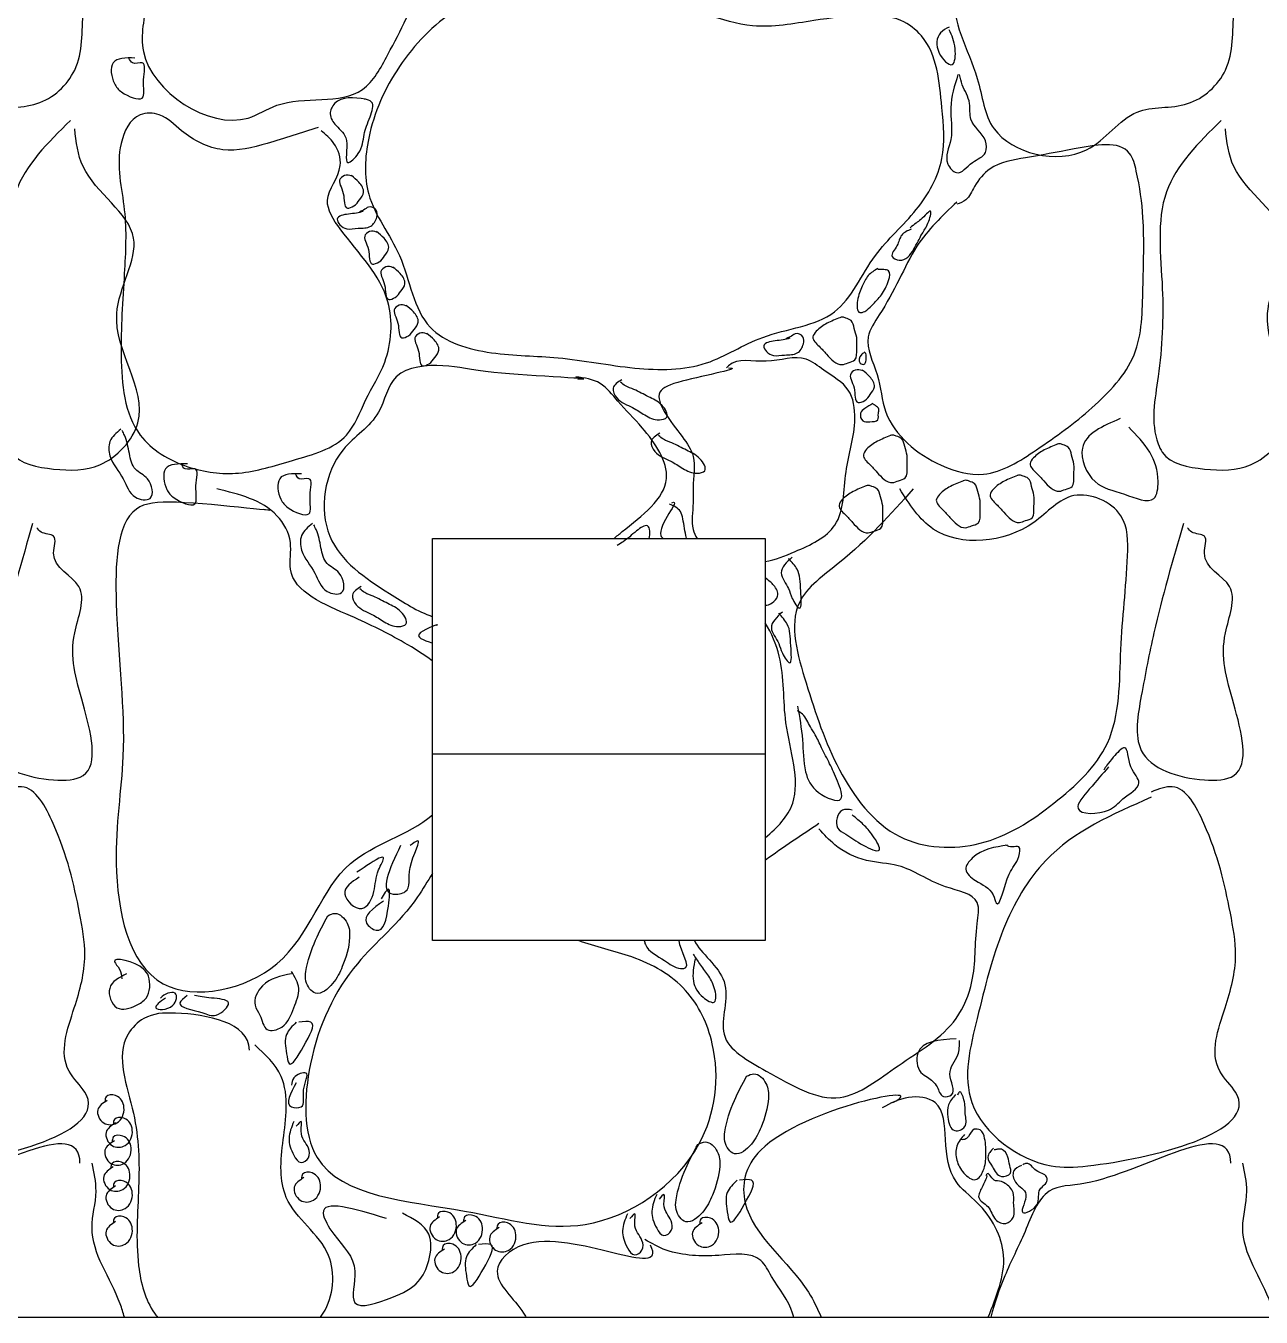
# Model space of a CAD drawing. Extents: x 152 to 700, y -120 to 84.
# Drawn here: x 221.735 to 222.506, y 72.817 to 73.624 of the extents above; entities that cross this region are included whole.
import ezdxf

# ---------------------------------------------------------------- set-up
doc = ezdxf.new("R2010")
doc.units = 0
doc.header["$LTSCALE"] = 0.03
doc.layers.get('0').update_dxf_attribs({"linetype": 'CONTINUOUS'})
doc.layers.add('MUEBLES', color=8, linetype='CONTINUOUS')

msp = doc.modelspace()

# ---------------------------------------------------------------- linework, layer by layer
at = {"ltscale": 0.03}
for p, q in [((221.98857, 73.16885), (222.19638, 73.16885)), ((219.58904, 72.8168), (233.02815, 72.8168))]:
    msp.add_line(p, q, dxfattribs=at)
msp.add_lwpolyline([(221.98857, 73.30342), (222.19638, 73.30342), (222.19638, 73.0522), (221.98857, 73.0522)], close=True)
at = {"layer": 'MUEBLES', "ltscale": 0.03}
for points, start_tangent in [([(221.87143, 73.76235), (221.83771, 73.76235), (221.81787, 73.73858), (221.81192, 73.71084), (221.80994, 73.68113), (221.80994, 73.63952), (221.80795, 73.60782), (221.87342, 73.56622), (221.89127, 73.57415), (221.94483, 73.58405), (221.9607, 73.60584), (221.98252, 73.65141), (221.98648, 73.66726), (221.98053, 73.68509), (221.96863, 73.71679), (221.95078, 73.73263), (221.92698, 73.74254), (221.89325, 73.75443), (221.87738, 73.75641), (221.87342, 73.75839), (221.86151, 73.76235)], (0.948808, 0.315855)), ([(221.66254, 73.75893), (221.631, 73.70381), (221.60998, 73.66707), (221.59684, 73.64345), (221.60998, 73.59095), (221.62049, 73.55946), (221.67831, 73.54633), (221.70985, 73.56996), (221.74138, 73.5752), (221.76503, 73.5962), (221.77029, 73.63295), (221.77292, 73.68019), (221.76241, 73.70644), (221.73613, 73.72744), (221.7151, 73.74056), (221.69933, 73.75106), (221.68882, 73.75368), (221.67568, 73.75893), (221.66517, 73.75368)], (0.44768, 0.894194)), ([(222.38144, 73.75893), (222.3499, 73.70381), (222.32888, 73.66707), (222.31574, 73.64345), (222.32888, 73.59095), (222.33939, 73.55946), (222.39721, 73.54633), (222.42875, 73.56996), (222.46028, 73.5752), (222.48394, 73.5962), (222.48919, 73.63295), (222.49182, 73.68019), (222.48131, 73.70644), (222.45503, 73.72744), (222.434, 73.74056), (222.41823, 73.75106), (222.40772, 73.75368), (222.39458, 73.75893), (222.38407, 73.75368)], (0.44768, 0.894194)), ([(222.02865, 73.64625), (222.00308, 73.63348), (221.96791, 73.59836), (221.94872, 73.55366), (221.94872, 73.51853), (221.96791, 73.48022), (221.98709, 73.43552), (222.02546, 73.41955), (222.06702, 73.41636), (222.11498, 73.40997), (222.15973, 73.41316), (222.1949, 73.42913), (222.23966, 73.44509), (222.26524, 73.48022), (222.29082, 73.50895), (222.3068, 73.54088), (222.3068, 73.57281), (222.29401, 73.61752), (222.28123, 73.6271), (222.25885, 73.63029), (222.22687, 73.6271), (222.18851, 73.6239), (222.13096, 73.63668), (222.12137, 73.63668), (222.09579, 73.63987), (222.07341, 73.64306), (222.05423, 73.64306), (222.03824, 73.64306), (222.02546, 73.64306)], (0, 1)), ([(221.8027, 73.60371), (221.78905, 73.60068), (221.78981, 73.58781), (221.79436, 73.5825), (221.80725, 73.57872), (221.80801, 73.59008), (221.80725, 73.60068), (221.80118, 73.60068), (221.79891, 73.60371)], (0.992302, 0.123845)), ([(222.31685, 73.59334), (222.31234, 73.57261), (222.31234, 73.55279), (222.31054, 73.53747), (222.31595, 73.53207), (222.32588, 73.53837), (222.334, 73.54468), (222.334, 73.55189), (222.32497, 73.5654), (222.32407, 73.57532), (222.31956, 73.58703), (222.31775, 73.59334)], (0.832484, 0.554049)), ([(221.94681, 73.57804), (221.92744, 73.57528), (221.92467, 73.56883), (221.92836, 73.56146), (221.93482, 73.55225), (221.93574, 73.53844), (221.9422, 73.54396), (221.94588, 73.55594), (221.94957, 73.56699), (221.9505, 73.5762), (221.94588, 73.57804)], (1, 0)), ([(221.91706, 73.56028), (221.88532, 73.55037), (221.85755, 73.54641), (221.83176, 73.5583), (221.81787, 73.5682), (221.80597, 73.5682), (221.79407, 73.55037), (221.79605, 73.50877), (221.79605, 73.46915), (221.79407, 73.41764), (221.80597, 73.36811), (221.83573, 73.3483), (221.86746, 73.34434), (221.90119, 73.35226), (221.93491, 73.36811), (221.94681, 73.3899), (221.95871, 73.41368), (221.9607, 73.45132), (221.93094, 73.49688), (221.92301, 73.51471), (221.93094, 73.5365), (221.92698, 73.55037), (221.91904, 73.5583)], (0, 1)), ([(221.76241, 73.56471), (221.72824, 73.52009), (221.72561, 73.45972), (221.72299, 73.4046), (221.72299, 73.3626), (221.72561, 73.35735), (221.75189, 73.34686), (221.7808, 73.34948), (221.80446, 73.37573), (221.79132, 73.44397), (221.80183, 73.49121), (221.77029, 73.53583), (221.76503, 73.55946)], (-0.707646, -0.706567)), ([(222.48131, 73.56471), (222.44714, 73.52009), (222.44451, 73.45972), (222.44189, 73.4046), (222.44189, 73.3626), (222.44451, 73.35735), (222.4708, 73.34686), (222.4997, 73.34948), (222.52336, 73.37573), (222.51022, 73.44397), (222.52073, 73.49121), (222.48919, 73.53583), (222.48394, 73.55946)], (-0.707646, -0.706567)), ([(222.31613, 73.5137), (222.29121, 73.48606), (222.28014, 73.46532), (222.26768, 73.4432), (222.26076, 73.42937), (222.26629, 73.40587), (222.27183, 73.38237), (222.30644, 73.34919), (222.33274, 73.34366), (222.36596, 73.35887), (222.40056, 73.38514), (222.42687, 73.41832), (222.4324, 73.45979), (222.4324, 73.50403), (222.42825, 73.53306), (222.4241, 73.54412), (222.38949, 73.54688), (222.35904, 73.54135), (222.33689, 73.53444), (222.3272, 73.52338), (222.32166, 73.51509), (222.31613, 73.51232)], (0.89465, 0.446768)), ([(221.9452, 73.50776), (221.94109, 73.50681), (221.93602, 73.50618), (221.92906, 73.50301), (221.93064, 73.49954), (221.93507, 73.49701), (221.94204, 73.49732), (221.94995, 73.49859), (221.95375, 73.50428), (221.95343, 73.5087), (221.94868, 73.5106), (221.94552, 73.5087), (221.9433, 73.50776), (221.94267, 73.50712)], (0.96483, 0.262875)), ([(222.28767, 73.4968), (222.2817, 73.49307), (222.27872, 73.48636), (222.27573, 73.47966), (222.28021, 73.47742), (222.28916, 73.48413), (222.29438, 73.49382), (222.29811, 73.50052), (222.29961, 73.50797), (222.29364, 73.50276), (222.29065, 73.50052), (222.28692, 73.49754)], (0.980645, 0.195794)), ([(222.24329, 73.44144), (222.23506, 73.43792), (222.2283, 73.43293), (222.22624, 73.42941), (222.23006, 73.42354), (222.23477, 73.41855), (222.24446, 73.41209), (222.24828, 73.41326), (222.2524, 73.41502), (222.25357, 73.42207), (222.25357, 73.42911), (222.2521, 73.43469), (222.25005, 73.43968), (222.24681, 73.44114), (222.24476, 73.44173), (222.24299, 73.44144)], (0.980643, 0.195805)), ([(222.21173, 73.42854), (222.20762, 73.42759), (222.20255, 73.42696), (222.19559, 73.4238), (222.19717, 73.42032), (222.2016, 73.41779), (222.20857, 73.41811), (222.21648, 73.41937), (222.22028, 73.42507), (222.21997, 73.42949), (222.21522, 73.43139), (222.21205, 73.42949), (222.20983, 73.42854), (222.2092, 73.42791)], (0.96483, 0.262875)), ([(222.25827, 73.41969), (222.25637, 73.41811), (222.25574, 73.41305), (222.25827, 73.41242), (222.25922, 73.414), (222.25953, 73.41716), (222.25922, 73.41906), (222.25827, 73.42001)], (0.196229, -0.980558)), ([(222.10678, 73.40263), (222.10147, 73.39733), (222.10375, 73.39127), (222.11361, 73.38521), (222.12119, 73.38066), (222.13029, 73.37763), (222.13484, 73.37915), (222.13181, 73.38672), (222.12347, 73.39203), (222.11437, 73.39657), (222.10906, 73.39884), (222.10602, 73.40112)], (0.600537, 0.799597)), ([(222.26365, 73.38776), (222.25859, 73.3846), (222.25605, 73.38175), (222.25732, 73.37701), (222.26175, 73.37638), (222.26682, 73.37764), (222.26713, 73.38175), (222.26745, 73.38428), (222.26523, 73.38649), (222.26397, 73.38744)], (0.707455, 0.706759)), ([(222.13055, 73.36923), (222.12524, 73.36392), (222.12751, 73.35786), (222.13737, 73.3518), (222.14496, 73.34726), (222.15406, 73.34423), (222.15861, 73.34574), (222.15558, 73.35332), (222.14723, 73.35862), (222.13813, 73.36317), (222.13282, 73.36544), (222.12979, 73.36771)], (0.600537, 0.799597)), ([(222.27477, 73.36771), (222.26654, 73.36419), (222.25978, 73.3592), (222.25773, 73.35568), (222.26155, 73.34981), (222.26625, 73.34482), (222.27595, 73.33836), (222.27977, 73.33954), (222.28388, 73.3413), (222.28506, 73.34834), (222.28506, 73.35539), (222.28359, 73.36096), (222.28153, 73.36595), (222.2783, 73.36742), (222.27624, 73.368), (222.27448, 73.36771)], (0.980643, 0.195805)), ([(222.37899, 73.36229), (222.37076, 73.35877), (222.364, 73.35378), (222.36195, 73.35026), (222.36577, 73.34439), (222.37047, 73.3394), (222.38017, 73.33294), (222.38399, 73.33412), (222.3881, 73.33588), (222.38928, 73.34292), (222.38928, 73.34996), (222.38781, 73.35554), (222.38575, 73.36053), (222.38252, 73.362), (222.38046, 73.36258), (222.3787, 73.36229)], (0.980643, 0.195805)), ([(221.83548, 73.35001), (221.82183, 73.34698), (221.82259, 73.3341), (221.82714, 73.3288), (221.84003, 73.32501), (221.84079, 73.33637), (221.84003, 73.34698), (221.83396, 73.34698), (221.83169, 73.35001)], (0.992302, 0.123845)), ([(221.90678, 73.34385), (221.89313, 73.34082), (221.89388, 73.32795), (221.89843, 73.32264), (221.91133, 73.31886), (221.91209, 73.33022), (221.91133, 73.34082), (221.90526, 73.34082), (221.90298, 73.34385)], (0.992302, 0.123845)), ([(222.25957, 73.33627), (222.25134, 73.33275), (222.24459, 73.32776), (222.24253, 73.32424), (222.24635, 73.31837), (222.25105, 73.31338), (222.26075, 73.30692), (222.26457, 73.3081), (222.26868, 73.30986), (222.26986, 73.3169), (222.26986, 73.32394), (222.26839, 73.32952), (222.26633, 73.33451), (222.2631, 73.33598), (222.26104, 73.33656), (222.25928, 73.33627)], (0.980643, 0.195805)), ([(222.32037, 73.33952), (222.31214, 73.336), (222.30538, 73.33101), (222.30332, 73.32749), (222.30714, 73.32162), (222.31184, 73.31663), (222.32154, 73.31017), (222.32536, 73.31135), (222.32948, 73.31311), (222.33065, 73.32015), (222.33065, 73.3272), (222.32918, 73.33277), (222.32713, 73.33776), (222.32389, 73.33923), (222.32184, 73.33982), (222.32007, 73.33952)], (0.980643, 0.195805)), ([(222.35402, 73.34277), (222.34579, 73.33925), (222.33903, 73.33426), (222.33698, 73.33074), (222.3408, 73.32487), (222.3455, 73.31988), (222.3552, 73.31343), (222.35902, 73.3146), (222.36313, 73.31636), (222.36431, 73.3234), (222.36431, 73.33045), (222.36284, 73.33602), (222.36078, 73.34101), (222.35755, 73.34248), (222.35549, 73.34307), (222.35373, 73.34277)], (0.980643, 0.195805)), ([(222.2889, 73.3344), (222.24287, 73.28843), (222.21777, 73.26336), (222.22196, 73.21322), (222.24287, 73.1589), (222.28053, 73.11711), (222.33074, 73.11293), (222.37676, 73.138), (222.41023, 73.17561), (222.4186, 73.23411), (222.42278, 73.29261), (222.4186, 73.31768), (222.38931, 73.33022), (222.36421, 73.3135), (222.30145, 73.30933), (222.28053, 73.3344)], (0.894674, 0.446719)), ([(222.21329, 73.29178), (222.20646, 73.28194), (222.21101, 73.27209), (222.21329, 73.26603), (222.21784, 73.25997), (222.2186, 73.27057), (222.21632, 73.28421), (222.21101, 73.29103)], (1, 0)), ([(221.94394, 73.27341), (221.93863, 73.2681), (221.94091, 73.26204), (221.95077, 73.25598), (221.95835, 73.25144), (221.96745, 73.24841), (221.97201, 73.24992), (221.96897, 73.2575), (221.96063, 73.2628), (221.95153, 73.26735), (221.94622, 73.26962), (221.94318, 73.27189)], (0.600537, 0.799597)), ([(222.20713, 73.2575), (222.2003, 73.24765), (222.20485, 73.2378), (222.20713, 73.23174), (222.21168, 73.22568), (222.21244, 73.23629), (222.21016, 73.24992), (222.20485, 73.25674)], (1, 0)), ([(222.21666, 73.19868), (222.21966, 73.17769), (222.22166, 73.15769), (222.22967, 73.14469), (222.24369, 73.14069), (222.24169, 73.15169), (222.23668, 73.16269), (222.23168, 73.17269), (222.22767, 73.18069), (222.22467, 73.18569), (222.21966, 73.19368), (222.21666, 73.19568)], (0, 1)), ([(222.41089, 73.16069), (222.39888, 73.14669), (222.39187, 73.13469), (222.41089, 73.13369), (222.4199, 73.14069), (222.42991, 73.15069), (222.42491, 73.16069), (222.4209, 73.17269), (222.41389, 73.16669), (222.40989, 73.16169), (222.40789, 73.15869)], (0.781302, 0.624153)), ([(221.71868, 73.1417), (221.65279, 73.10222), (221.62643, 73.05944), (221.60996, 73.00351), (221.60666, 72.95086), (221.65608, 72.91138), (221.67914, 72.91138), (221.77139, 72.95744), (221.76151, 72.9706), (221.7648, 73.01009), (221.77139, 73.04299), (221.7681, 73.06932), (221.75162, 73.12525), (221.73186, 73.14829), (221.71868, 73.14499)], (1, 0)), ([(222.43758, 73.1417), (222.37169, 73.10222), (222.34533, 73.05944), (222.32886, 73.00351), (222.32556, 72.95086), (222.37498, 72.91138), (222.39804, 72.91138), (222.49029, 72.95744), (222.48041, 72.9706), (222.4837, 73.01009), (222.49029, 73.04299), (222.487, 73.06932), (222.47053, 73.12525), (222.45076, 73.14829), (222.43758, 73.14499)], (1, 0)), ([(222.2507, 73.13369), (222.24469, 73.13369), (222.24169, 73.12269), (222.24669, 73.11869), (222.25771, 73.11169), (222.26772, 73.10869), (222.26371, 73.11769), (222.25771, 73.12469), (222.2507, 73.13069)], (0.894627, 0.446814)), ([(221.96856, 73.11147), (221.96402, 73.08123), (221.97159, 73.08275), (221.97461, 73.09786), (221.97915, 73.11449), (221.97461, 73.11147)], (1, 0)), ([(222.34781, 73.11169), (222.32579, 73.10369), (222.32178, 73.09669), (222.32779, 73.08969), (222.3388, 73.08069), (222.34081, 73.07569), (222.34882, 73.09369), (222.35482, 73.10469), (222.35482, 73.11069), (222.35082, 73.11069), (222.34681, 73.11169)], (0.980646, 0.19579)), ([(221.95796, 73.0767), (221.94737, 73.06309), (221.95342, 73.05856), (221.96099, 73.07368), (221.96099, 73.08426), (221.95645, 73.07821)], (0.894659, -0.446749)), ([(221.79751, 73.03134), (221.78691, 73.02227), (221.79145, 73.01018), (221.80356, 73.01169), (221.80961, 73.01623), (221.81113, 73.02983), (221.8081, 73.03437), (221.78994, 73.0389), (221.79296, 73.03437), (221.79448, 73.02832)], (0.707637, 0.706576)), ([(222.15258, 73.0407), (222.15158, 73.0267), (222.15759, 73.0167), (222.1646, 73.0137), (222.1646, 73.0227), (222.16059, 73.0307), (222.15558, 73.0377), (222.15158, 73.0437)], (-0.555207, -0.831712)), ([(221.82172, 73.01623), (221.81567, 73.01018), (221.82627, 73.01169), (221.82778, 73.01925), (221.82324, 73.01925), (221.8187, 73.01623)], (1, 0)), ([(221.83535, 73.01774), (221.83081, 73.0132), (221.84443, 73.00716), (221.85351, 73.00564), (221.86108, 73.0132), (221.85049, 73.01623), (221.83989, 73.01774)], (-0.707433, -0.70678)), ([(221.90347, 73.00111), (221.89741, 72.99355), (221.89741, 72.98146), (221.89893, 72.97541), (221.90801, 72.98599), (221.91255, 73.00111), (221.90498, 73.00111)], (0.948794, -0.315894)), ([(221.90347, 72.96331), (221.90044, 72.9482), (221.90649, 72.9482), (221.90801, 72.95878), (221.90952, 72.96936), (221.90195, 72.96634), (221.90044, 72.9618)], (0.707566, 0.706648)), ([(222.31535, 72.95594), (222.31092, 72.9495), (222.31052, 72.94185), (222.31495, 72.93339), (222.321, 72.93581), (222.3214, 72.94386), (222.3206, 72.95272), (222.31777, 72.95755), (222.31656, 72.95554)], (0, -1)), ([(221.78541, 72.9523), (221.77945, 72.94636), (221.78317, 72.93818), (221.79136, 72.93818), (221.79583, 72.94785), (221.79062, 72.95528), (221.78466, 72.95453), (221.78392, 72.95156)], (0.970224, 0.242208)), ([(221.79062, 72.93818), (221.78466, 72.93224), (221.78838, 72.92406), (221.79657, 72.92406), (221.80104, 72.93372), (221.79583, 72.94116), (221.78987, 72.94041), (221.78913, 72.93744)], (0.970224, 0.242208)), ([(221.90195, 72.93913), (221.89893, 72.92854), (221.90195, 72.91796), (221.90649, 72.91342), (221.91104, 72.91645), (221.91104, 72.9225), (221.90649, 72.93308), (221.90649, 72.93913), (221.90347, 72.9361)], (0.707637, 0.706576)), ([(222.321, 72.93098), (222.31616, 72.92373), (222.31616, 72.91487), (222.3206, 72.90682), (222.32785, 72.90279), (222.33269, 72.90843), (222.3343, 72.91809), (222.3335, 72.92856), (222.33067, 72.93379), (222.32705, 72.9342), (222.32342, 72.92977), (222.3218, 72.92816), (222.31858, 72.92775)], (0.610156, 0.792282)), ([(221.78987, 72.92704), (221.78392, 72.92109), (221.78764, 72.91291), (221.79583, 72.91291), (221.80029, 72.92258), (221.79508, 72.93001), (221.78913, 72.92927), (221.78838, 72.92629)], (0.970224, 0.242208)), ([(221.78913, 72.91068), (221.78317, 72.90474), (221.7869, 72.89656), (221.79508, 72.89656), (221.79955, 72.90623), (221.79434, 72.91366), (221.78838, 72.91291), (221.78764, 72.90994)], (0.970224, 0.242208)), ([(222.35648, 72.91165), (222.35164, 72.90802), (222.35285, 72.90118), (222.3593, 72.89353), (222.35729, 72.88225), (222.36616, 72.88709), (222.36817, 72.89675), (222.37261, 72.90239), (222.3722, 72.9044), (222.36575, 72.90843), (222.3597, 72.91286), (222.35729, 72.91205)], (0.447452, 0.894308)), ([(221.79062, 72.89879), (221.78466, 72.89285), (221.78838, 72.88467), (221.79657, 72.88467), (221.80104, 72.89433), (221.79583, 72.90177), (221.78987, 72.90102), (221.78913, 72.89805)], (0.970224, 0.242208)), ([(221.9082, 72.904), (221.90224, 72.89805), (221.90596, 72.88988), (221.91415, 72.88988), (221.91862, 72.89954), (221.91341, 72.90697), (221.90745, 72.90623), (221.90671, 72.90325)], (0.970224, 0.242208)), ([(222.17882, 72.90235), (222.17276, 72.8948), (222.17276, 72.8827), (222.17427, 72.87665), (222.18336, 72.88724), (222.1879, 72.90235), (222.18033, 72.90235)], (0.948794, -0.315894)), ([(222.33511, 72.9052), (222.33188, 72.89796), (222.32987, 72.89151), (222.33551, 72.88588), (222.34035, 72.87782), (222.3468, 72.87541), (222.35124, 72.87903), (222.35164, 72.88829), (222.35124, 72.89474), (222.34922, 72.89796), (222.3464, 72.90037), (222.34156, 72.90198), (222.34035, 72.90198), (222.33511, 72.90641), (222.3343, 72.9052)], (1, 0)), ([(222.12862, 72.89355), (222.12559, 72.88296), (222.12862, 72.87238), (222.13316, 72.86785), (222.1377, 72.87087), (222.1377, 72.87692), (222.13316, 72.8875), (222.13316, 72.89355), (222.13014, 72.89052)], (0.707637, 0.706576)), ([(221.95985, 72.87847), (221.92032, 72.88176), (221.92691, 72.8686), (221.94009, 72.84557), (221.94009, 72.82582), (221.96315, 72.82911), (221.97962, 72.83899), (221.98621, 72.85215), (221.98621, 72.8686), (221.96974, 72.88176)], (0, 1)), ([(221.79062, 72.8765), (221.78466, 72.87055), (221.78838, 72.86238), (221.79657, 72.86238), (221.80104, 72.87204), (221.79583, 72.87947), (221.78987, 72.87873), (221.78913, 72.87575)], (0.970224, 0.242208)), ([(221.99303, 72.87947), (221.98708, 72.87352), (221.9908, 72.86535), (221.99899, 72.86535), (222.00345, 72.87501), (221.99824, 72.88244), (221.99229, 72.8817), (221.99154, 72.87873)], (0.970224, 0.242208)), ([(222.0094, 72.87724), (222.00345, 72.87129), (222.00717, 72.86312), (222.01536, 72.86312), (222.01982, 72.87278), (222.01461, 72.88021), (222.00866, 72.87947), (222.00792, 72.8765)], (0.970224, 0.242208)), ([(222.03024, 72.87278), (222.02429, 72.86683), (222.02801, 72.85866), (222.0362, 72.85866), (222.04066, 72.86832), (222.03545, 72.87575), (222.0295, 72.87501), (222.02875, 72.87204)], (0.970224, 0.242208)), ([(222.11037, 72.88139), (222.10734, 72.87081), (222.11037, 72.86023), (222.11491, 72.85569), (222.11945, 72.85872), (222.11945, 72.86476), (222.11491, 72.87534), (222.11491, 72.88139), (222.11188, 72.87837)], (0.707637, 0.706576)), ([(222.15697, 72.87572), (222.15101, 72.86977), (222.15473, 72.8616), (222.16292, 72.8616), (222.16739, 72.87126), (222.16218, 72.87869), (222.15622, 72.87795), (222.15548, 72.87498)], (0.970224, 0.242208)), ([(221.99601, 72.8594), (221.99006, 72.85346), (221.99378, 72.84528), (222.00196, 72.84528), (222.00643, 72.85494), (222.00122, 72.86238), (221.99526, 72.86163), (221.99452, 72.85866)], (0.970224, 0.242208)), ([(222.01584, 72.86213), (222.00978, 72.85457), (222.00978, 72.84247), (222.0113, 72.83643), (222.02038, 72.84701), (222.02492, 72.86213), (222.01735, 72.86213)], (0.948794, -0.315894))]:
    msp.add_spline(points, degree=3, dxfattribs=dict(at, start_tangent=start_tangent))
for points in [[(222.31144, 73.62307), (222.30603, 73.61947), (222.30512, 73.60685), (222.31324, 73.59964), (222.31505, 73.60956), (222.31144, 73.62127)], [(221.93885, 73.52958), (221.93473, 73.53052), (221.93094, 73.52831), (221.93284, 73.51914), (221.93537, 73.50997), (221.93948, 73.51124), (221.94296, 73.51503), (221.9455, 73.51977), (221.94265, 73.5261), (221.9379, 73.53021)], [(221.95453, 73.49457), (221.95041, 73.49552), (221.94661, 73.49331), (221.94851, 73.48414), (221.95105, 73.47497), (221.95516, 73.47624), (221.95864, 73.48003), (221.96117, 73.48477), (221.95833, 73.4911), (221.95358, 73.49521)], [(221.96467, 73.47247), (221.96056, 73.47342), (221.95676, 73.4712), (221.95866, 73.46204), (221.96119, 73.45287), (221.96531, 73.45413), (221.96879, 73.45793), (221.97132, 73.46267), (221.96847, 73.46899), (221.96372, 73.4731)], [(222.26678, 73.47221), (222.26081, 73.46774), (222.25708, 73.46103), (222.2541, 73.45209), (222.25559, 73.44464), (222.25857, 73.44538), (222.26305, 73.44911), (222.26902, 73.45581), (222.27349, 73.46476), (222.27349, 73.47072), (222.27051, 73.47146), (222.26678, 73.47146)], [(221.97297, 73.44852), (221.96886, 73.44947), (221.96506, 73.44726), (221.96696, 73.43809), (221.96949, 73.42892), (221.97361, 73.43018), (221.97709, 73.43398), (221.97962, 73.43872), (221.97677, 73.44504), (221.97202, 73.44915)], [(221.98589, 73.43102), (221.98177, 73.43197), (221.97797, 73.42976), (221.97987, 73.42059), (221.9824, 73.41142), (221.98652, 73.41268), (221.99, 73.41648), (221.99253, 73.42122), (221.98968, 73.42754), (221.98494, 73.43165)], [(222.25795, 73.40799), (222.25384, 73.40894), (222.25004, 73.40673), (222.25194, 73.39756), (222.25447, 73.38839), (222.25859, 73.38966), (222.26207, 73.39345), (222.2646, 73.39819), (222.26175, 73.40452), (222.257, 73.40863)], [(222.41823, 73.37835), (222.39458, 73.35998), (222.40247, 73.33898), (222.42086, 73.33111), (222.43926, 73.32848), (222.44189, 73.33898), (222.43663, 73.35735), (222.42349, 73.3731)], [(221.79389, 73.37169), (221.78707, 73.36412), (221.78707, 73.35503), (221.79541, 73.34064), (221.803, 73.32927), (221.8121, 73.32852), (221.81058, 73.34064), (221.803, 73.3467), (221.7992, 73.35654), (221.79617, 73.36791), (221.79465, 73.37094)], [(221.9136, 73.31279), (221.90678, 73.30522), (221.90678, 73.29613), (221.91512, 73.28174), (221.92271, 73.27038), (221.93181, 73.26962), (221.93029, 73.28174), (221.92271, 73.2878), (221.91891, 73.29765), (221.91588, 73.30901), (221.91436, 73.31204)], [(221.94283, 73.09182), (221.93374, 73.08123), (221.94434, 73.07216), (221.95191, 73.08275), (221.95493, 73.09635), (221.95796, 73.10391), (221.94585, 73.09786), (221.94131, 73.09484)], [(221.92315, 73.06763), (221.91558, 73.05251), (221.90952, 73.03286), (221.90952, 73.02681), (221.91558, 73.01925), (221.92617, 73.0253), (221.93223, 73.03588), (221.93677, 73.05402), (221.93526, 73.06309), (221.92769, 73.06914), (221.92315, 73.06763)], [(221.90044, 73.03134), (221.88228, 73.02379), (221.87773, 73.01169), (221.88076, 73.00564), (221.8853, 72.99657), (221.89438, 72.99809), (221.90195, 73.01018), (221.90498, 73.02227), (221.90044, 73.03286)], [(222.31578, 72.9907), (222.29175, 72.9817), (222.29375, 72.9697), (222.29775, 72.9667), (222.30376, 72.9607), (222.30777, 72.95471), (222.31277, 72.95571), (222.31177, 72.9687), (222.31678, 72.9807), (222.31778, 72.9897)], [(222.1848, 72.96735), (222.17723, 72.95224), (222.17118, 72.93258), (222.17118, 72.92654), (222.17723, 72.91898), (222.18783, 72.92502), (222.19389, 72.93561), (222.19843, 72.95375), (222.19691, 72.96282), (222.18934, 72.96887), (222.1848, 72.96735)], [(222.15438, 72.92481), (222.14681, 72.9097), (222.14075, 72.89004), (222.14075, 72.88399), (222.14681, 72.87644), (222.1574, 72.88248), (222.16346, 72.89307), (222.168, 72.91121), (222.16649, 72.92028), (222.15892, 72.92633), (222.15438, 72.92481)]]:
    msp.add_spline(points, degree=3, dxfattribs=at)
for points, knots in [([(222.19638, 73.28905), (222.20285, 73.29018), (222.21785, 73.29624), (222.24637, 73.30939), (222.24474, 73.34622), (222.25433, 73.37229), (222.25054, 73.39843), (222.23463, 73.4068), (222.21912, 73.41992), (222.19808, 73.41107), (222.17857, 73.41677), (222.17262, 73.4105), (222.17217, 73.41002)], [0.1866773, 0.1866773, 0.1866773, 0.1866773, 0.2064153, 0.2363491, 0.2702423, 0.30388, 0.3223259, 0.3419891, 0.3550433, 0.3799981, 0.4036917, 0.4056481, 0.4056481, 0.4056481, 0.4056481]), ([(222.07942, 73.40311), (222.09701, 73.40311), (222.02313, 73.40554), (221.99905, 73.41275), (221.96208, 73.41043), (221.95706, 73.37724), (221.92298, 73.35797), (221.91427, 73.30001), (221.95601, 73.27253), (221.97911, 73.25799), (221.98857, 73.25457)], [0, 0, 0, 0, 0.0527648, 0.0848709, 0.1147501, 0.1394866, 0.17178, 0.2263315, 0.278186, 0.3085913, 0.3085913, 0.3085913, 0.3085913]), ([(222.17355, 73.41002), (222.18363, 73.41002), (222.14646, 73.40325), (222.12255, 73.39443), (222.14206, 73.37106), (222.15385, 73.35392), (222.15092, 73.33842), (222.15185, 73.32354), (222.14969, 73.31184), (222.15279, 73.30518), (222.15398, 73.30342)], [0, 0, 0, 0, 0.0302291, 0.0457014, 0.0766223, 0.0908596, 0.1102138, 0.1198909, 0.13648, 0.1430827, 0.1430827, 0.1430827, 0.1430827]), ([(222.10191, 73.30342), (222.1036, 73.30484), (222.11712, 73.31603), (222.14553, 73.33664), (222.12249, 73.37104), (222.10568, 73.3869), (222.09427, 73.40222), (222.08346, 73.40373), (222.07804, 73.40449)], [0.4390716, 0.4390716, 0.4390716, 0.4390716, 0.4454115, 0.488623, 0.5238769, 0.5463944, 0.5620452, 0.5778273, 0.5778273, 0.5778273, 0.5778273]), ([(221.98857, 73.22674), (221.98301, 73.2311), (221.96583, 73.24166), (221.93691, 73.25597), (221.89503, 73.27235), (221.90203, 73.30201), (221.88837, 73.32613), (221.86787, 73.33103), (221.85377, 73.3344)], [0.6975268, 0.6975268, 0.6975268, 0.6975268, 0.718264, 0.7556764, 0.8033573, 0.8200716, 0.8387636, 0.8799615, 0.8799615, 0.8799615, 0.8799615]), ([(222.13811, 73.32567), (222.14454, 73.32888), (222.12729, 73.3094), (222.13204, 73.30391), (222.13268, 73.30342)], [0, 0, 0, 0, 0.02156109, 0.0240938, 0.0240938, 0.0240938, 0.0240938]), ([(221.88306, 73.32186), (221.90099, 73.31887), (221.8329, 73.32805), (221.79107, 73.32398), (221.78942, 73.24417), (221.7996, 73.17718), (221.78604, 73.09898), (221.80426, 73.0069), (221.90642, 73.0286), (221.92362, 73.10638), (221.97328, 73.11756), (221.98857, 73.13077)], [0, 0, 0, 0, 0.0545506, 0.0800003, 0.1398312, 0.2360291, 0.3030165, 0.3837321, 0.4559548, 0.5337155, 0.5931876, 0.5931876, 0.5931876, 0.5931876]), ([(222.14727, 73.30342), (222.14725, 73.30352), (222.1463, 73.30778), (222.14557, 73.31319), (222.1436, 73.3219), (222.1393, 73.32375), (222.13659, 73.32491)], [0.09714088, 0.09714088, 0.09714088, 0.09714088, 0.09742035, 0.10975193, 0.11454393, 0.12274365, 0.12274365, 0.12274365, 0.12274365]), ([(222.12386, 73.30342), (222.12478, 73.30633), (222.12446, 73.31425), (222.11422, 73.30717), (222.10978, 73.30244), (222.10528, 73.2999), (222.10398, 73.29916)], [0.0999517, 0.0999517, 0.0999517, 0.0999517, 0.10787857, 0.11534713, 0.12612142, 0.13054264, 0.13054264, 0.13054264, 0.13054264]), ([(222.19638, 73.2618), (222.19879, 73.26126), (222.20662, 73.26667), (222.20279, 73.27338), (222.1994, 73.27665), (222.19749, 73.27812), (222.19638, 73.27888)], [0.04894405, 0.04894405, 0.04894405, 0.04894405, 0.05798205, 0.06516845, 0.06838488, 0.07239873, 0.07239873, 0.07239873, 0.07239873]), ([(221.99097, 73.24917), (221.9942, 73.25078), (221.97284, 73.24306), (221.9828, 73.24008), (221.98857, 73.23803)], [0, 0, 0, 0, 0.01085708, 0.0233369, 0.0233369, 0.0233369, 0.0233369]), ([(222.19638, 73.11644), (222.20419, 73.12279), (222.22239, 73.14209), (222.20609, 73.18618), (222.20915, 73.22342), (222.2005, 73.24425), (222.19638, 73.25067)], [0.4089231, 0.4089231, 0.4089231, 0.4089231, 0.4374676, 0.4877841, 0.5297788, 0.5517576, 0.5517576, 0.5517576, 0.5517576]), ([(222.15215, 73.0522), (222.156, 73.04418), (222.17976, 73.02793), (222.16192, 72.98951), (222.20243, 72.96817), (222.2414, 72.94427), (222.28093, 72.97664), (222.31414, 72.99494), (222.3287, 73.03038), (222.3269, 73.05374), (222.33192, 73.08081), (222.30311, 73.08519), (222.28449, 73.10038), (222.25858, 73.10079), (222.24128, 73.10959), (222.23316, 73.11851), (222.23002, 73.12196)], [0.1110452, 0.1110452, 0.1110452, 0.1110452, 0.1416465, 0.1745504, 0.2095535, 0.2585245, 0.2997949, 0.3465963, 0.3716603, 0.4080043, 0.4211662, 0.4432623, 0.4757035, 0.4957442, 0.5178392, 0.5318084, 0.5318084, 0.5318084, 0.5318084]), ([(221.98857, 73.0941), (221.98549, 73.08921), (221.97144, 73.06548), (221.93558, 73.03804), (221.9088, 72.98141), (221.90658, 72.89309), (222.00543, 72.88772), (222.0867, 72.86236), (222.16161, 72.9128), (222.16987, 72.97996), (222.14915, 73.02433), (222.11548, 73.04326), (222.09028, 73.04808), (222.0797, 73.0522)], [0.0379076, 0.0379076, 0.0379076, 0.0379076, 0.0532184, 0.1094671, 0.1786502, 0.2372997, 0.3352285, 0.4110013, 0.498026, 0.5612604, 0.5986445, 0.6381011, 0.6726028, 0.6726028, 0.6726028, 0.6726028]), ([(222.12081, 73.0522), (222.12099, 73.05132), (222.12256, 73.04551), (222.13289, 73.04094), (222.14018, 73.03471), (222.15151, 73.03445), (222.14333, 73.04548), (222.14261, 73.0522)], [0.03946413, 0.03946413, 0.03946413, 0.03946413, 0.04211102, 0.05774259, 0.06893367, 0.07093523, 0.08878146, 0.08878146, 0.08878146, 0.08878146]), ([(221.87419, 72.98376), (221.87419, 73.00095), (221.8372, 73.00801), (221.80948, 73.00649), (221.78803, 72.9847), (221.80504, 72.94435), (221.8058, 72.89741), (221.80205, 72.8551), (221.80923, 72.82665), (221.81609, 72.81759), (221.81674, 72.8168)], [0, 0, 0, 0, 0.0515568, 0.0715963, 0.085565, 0.135031, 0.1812145, 0.2305707, 0.2617911, 0.2648801, 0.2648801, 0.2648801, 0.2648801]), ([(221.91869, 72.8168), (221.91926, 72.81759), (221.92661, 72.82863), (221.93003, 72.86205), (221.89751, 72.8814), (221.892, 72.916), (221.89884, 72.94056), (221.89565, 72.97029), (221.88402, 72.98102), (221.87749, 72.98705)], [0.3769363, 0.3769363, 0.3769363, 0.3769363, 0.3798349, 0.4161795, 0.4609542, 0.4777331, 0.5173554, 0.5373704, 0.563083, 0.563083, 0.563083, 0.563083]), ([(222.27614, 72.95086), (222.30224, 72.9639), (222.18823, 72.94131), (222.17759, 72.8751), (222.21707, 72.8475), (222.22909, 72.82217), (222.23136, 72.8168)], [0, 0, 0, 0, 0.0875273, 0.1218846, 0.1903831, 0.2082403, 0.2082403, 0.2082403, 0.2082403]), ([(222.33577, 72.8168), (222.34071, 72.82945), (222.35149, 72.8545), (222.3346, 72.8854), (222.31145, 72.9022), (222.30885, 72.92593), (222.308, 72.95287), (222.28479, 72.95594), (222.27472, 72.95041), (222.26955, 72.94757)], [0.3733436, 0.3733436, 0.3733436, 0.3733436, 0.4131624, 0.4499597, 0.4685857, 0.4957212, 0.5196782, 0.5364769, 0.5542149, 0.5542149, 0.5542149, 0.5542149]), ([(221.76831, 72.91312), (221.76831, 72.94364), (221.69953, 72.89778), (221.65072, 72.89952), (221.63995, 72.86866), (221.62702, 72.84403), (221.62076, 72.82575), (221.61853, 72.8168)], [0, 0, 0, 0, 0.0915609, 0.1147852, 0.1441361, 0.1745432, 0.2020232, 0.2020232, 0.2020232, 0.2020232]), ([(222.48721, 72.91312), (222.48721, 72.94364), (222.41843, 72.89778), (222.36963, 72.89952), (222.35885, 72.86866), (222.34592, 72.84403), (222.33967, 72.82575), (222.33744, 72.8168)], [0, 0, 0, 0, 0.0915609, 0.1147852, 0.1441361, 0.1745432, 0.2020232, 0.2020232, 0.2020232, 0.2020232]), ([(221.79609, 72.8168), (221.79537, 72.81958), (221.78938, 72.8388), (221.77058, 72.86306), (221.78013, 72.89393), (221.77716, 72.90727), (221.77586, 72.91312)], [0.5472671, 0.5472671, 0.5472671, 0.5472671, 0.5557986, 0.6067514, 0.6295344, 0.6473257, 0.6473257, 0.6473257, 0.6473257]), ([(222.51499, 72.8168), (222.51427, 72.81958), (222.50828, 72.8388), (222.48948, 72.86306), (222.49903, 72.89393), (222.49607, 72.90727), (222.49476, 72.91312)], [0.5472671, 0.5472671, 0.5472671, 0.5472671, 0.5557986, 0.6067514, 0.6295344, 0.6473257, 0.6473257, 0.6473257, 0.6473257]), ([(222.12459, 72.86202), (222.13639, 72.83845), (222.05952, 72.88229), (222.02025, 72.84297), (222.04066, 72.8279), (222.04648, 72.81762), (222.04691, 72.8168)], [0, 0, 0, 0, 0.0790713, 0.1023532, 0.1334061, 0.1360836, 0.1360836, 0.1360836, 0.1360836]), ([(222.21417, 72.8168), (222.21399, 72.81762), (222.21169, 72.82668), (222.20228, 72.8373), (222.19252, 72.85829), (222.17006, 72.85511), (222.15101, 72.85497), (222.13474, 72.85762), (222.12558, 72.86286), (222.12129, 72.86531)], [0.4569574, 0.4569574, 0.4569574, 0.4569574, 0.4595845, 0.4861214, 0.4979896, 0.5245524, 0.5410258, 0.5578234, 0.5725541, 0.5725541, 0.5725541, 0.5725541])]:
    msp.add_open_spline(points, degree=3, knots=knots, dxfattribs=at)
for points, end_tangent in [([(221.73875, 73.31274), (221.72036, 73.24449), (221.71247, 73.20512), (221.71247, 73.171), (221.75189, 73.15263), (221.77029, 73.15525), (221.77029, 73.19987), (221.76503, 73.24449), (221.76766, 73.27336), (221.75189, 73.29436), (221.75189, 73.30486), (221.74401, 73.30749), (221.74138, 73.31011)], (-0.034513, 0.999404)), ([(222.45765, 73.31274), (222.43926, 73.24449), (222.43137, 73.20512), (222.43137, 73.171), (222.4708, 73.15263), (222.48919, 73.15525), (222.48919, 73.19987), (222.48394, 73.24449), (222.48656, 73.27336), (222.4708, 73.29436), (222.4708, 73.30486), (222.46291, 73.30749), (222.46028, 73.31011)], (-0.034513, 0.999404)), ([(222.33914, 72.92252), (222.33551, 72.91688), (222.33833, 72.91084), (222.34398, 72.9048), (222.34962, 72.90682), (222.34922, 72.91165), (222.34801, 72.91688), (222.34398, 72.92171), (222.34156, 72.92171), (222.33954, 72.92131)], (-0.152121, -0.988362))]:
    msp.add_spline(points, degree=3, dxfattribs=dict(at, end_tangent=end_tangent))
msp.add_open_spline([(222.23002, 73.12525), (222.21906, 73.11798), (222.2081, 73.11071), (222.19638, 73.10222)], degree=3, dxfattribs=at)

doc.saveas('drawing.dxf')
